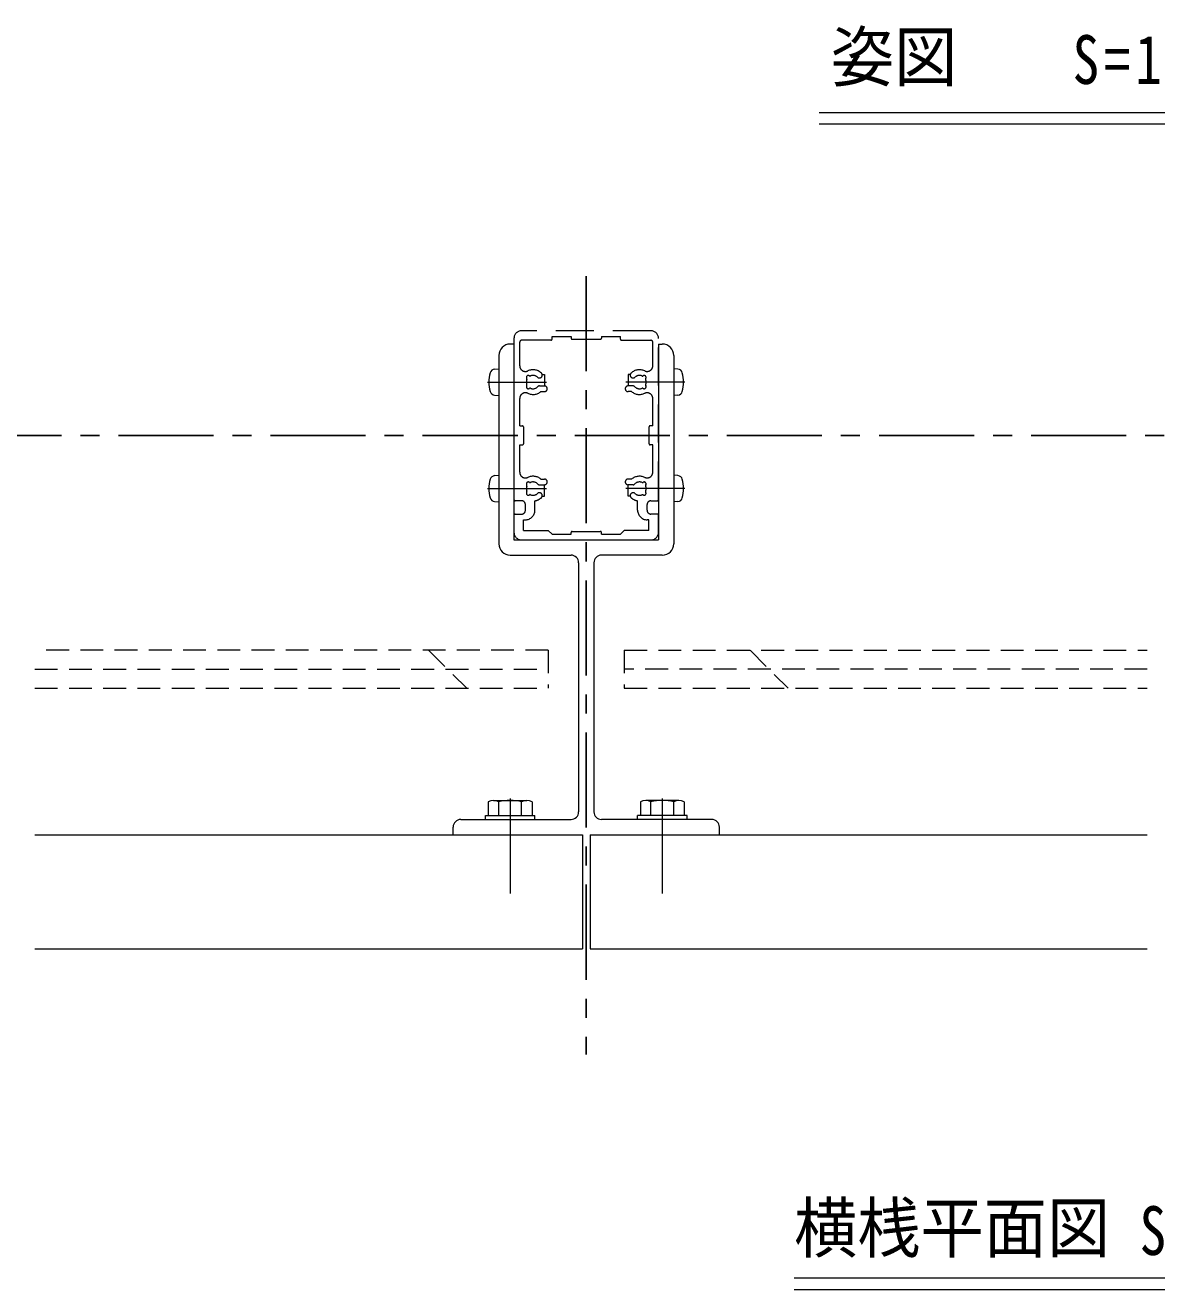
# Model space of a CAD drawing. Units: millimetres at full size, sheet at 1:5, with parts at other scales. Extents: x -1050 to 1050, y -742 to 742.
# Drawn here: x 100.5 to 398, y -261.4 to 71 of the extents above; entities that cross this region are included whole.
import ezdxf
from ezdxf.enums import TextEntityAlignment as Align

# ---------------------------------------------------------------- set-up
doc = ezdxf.new("R2010")
doc.units = ezdxf.units.MM
doc.header["$LTSCALE"] = 5
for name, pattern in [('CHAIN1', [8, 5, -1, 1, -1]), ('DASHED1', [1.8, 1.2, -0.6]), ('DASHED2', [3, 2, -1])]:
    doc.linetypes.add(name, pattern=pattern)
doc.layers.add('0-0_通り芯', color=7, linetype='CHAIN1')
for name, color, linetype, lineweight in [('0-4_手摺部材', 92, 'Continuous', 20), ('0-5_手すり子', 12, 'Continuous', 20), ('0-7_ガラス', 6, 'Continuous', 20), ('0-9_文字', 3, 'Continuous', 20), ('0-A_支柱', 6, 'Continuous', 20)]:
    doc.layers.add(name, color=color, linetype=linetype, lineweight=lineweight)
doc.styles.add('ＭＳ ゴシック', font='')
doc.styles.get('ＭＳ ゴシック').set_extended_font_data('MS Gothic')

msp = doc.modelspace()

# ---------------------------------------------------------------- linework, layer by layer
at = {"layer": '0-0_通り芯'}
for p, q in [((248.02, 5.08), (248.02, -199.61)), ((-315, -36.793), (909.462, -36.793))]:
    msp.add_line(p, q, dxfattribs=at)
at = {"layer": '0-4_手摺部材'}
for p, q in [((229.02, -12.793), (228.02, -12.793)), ((229.02, -12.793), (229.02, -64.293)), ((267.02, -12.793), (268.02, -12.793)), ((267.02, -12.793), (267.02, -64.293)), ((225.02, -15.793), (225.02, -65.293)), ((271.02, -15.793), (271.02, -65.293)), ((223.901, -19.391), (225.02, -19.293)), ((272.139, -19.391), (271.02, -19.293)), ((223.901, -26.195), (225.02, -26.293)), ((272.139, -26.195), (271.02, -26.293)), ((223.901, -47.391), (225.02, -47.293)), ((237.02, -52.793), (237.02, -49.793)), ((272.139, -47.391), (271.02, -47.293)), ((236.444, -52.793), (237.02, -52.793)), ((223.901, -54.195), (225.02, -54.293)), ((272.139, -54.195), (271.02, -54.293)), ((229.02, -64.293), (267.02, -64.293)), ((228.02, -68.293), (244.02, -68.293)), ((268.02, -68.293), (252.02, -68.293)), ((246.02, -70.293), (246.02, -135.793)), ((250.02, -70.293), (250.02, -135.793)), ((223.645, -132.793), (232.395, -132.793)), ((272.395, -132.793), (263.645, -132.793)), ((225.02, -136.793), (225.02, -133.174)), ((231.02, -136.793), (231.02, -133.174)), ((233.77, -133.174), (233.77, -136.793)), ((262.27, -133.174), (262.27, -136.793)), ((265.02, -136.793), (265.02, -133.174)), ((271.02, -136.793), (271.02, -133.174)), ((215.02, -137.793), (244.02, -137.793)), ((221.52, -137.793), (221.52, -136.793)), ((221.52, -136.793), (234.52, -136.793)), ((221.52, -137.793), (234.52, -137.793)), ((234.52, -137.793), (234.52, -136.793)), ((281.02, -137.793), (252.02, -137.793)), ((261.52, -137.793), (261.52, -136.793)), ((274.52, -136.793), (261.52, -136.793)), ((274.52, -137.793), (261.52, -137.793)), ((274.52, -137.793), (274.52, -136.793)), ((213.02, -141.793), (213.02, -139.793)), ((283.02, -141.793), (283.02, -139.793))]:
    msp.add_line(p, q, dxfattribs=at)
at = {"layer": '0-4_手摺部材', "linetype": 'CHAIN1'}
for p, q in [((222.082, -22.793), (237.602, -22.793)), ((273.958, -22.793), (258.438, -22.793)), ((222.082, -50.793), (237.602, -50.793)), ((273.958, -50.793), (258.438, -50.793)), ((228.02, -132.279), (228.02, -158.551)), ((268.02, -132.279), (268.02, -158.551))]:
    msp.add_line(p, q, dxfattribs=at)
at = {"layer": '0-4_手摺部材'}
for points in [[(236.444, -20.793), (237.02, -20.793), (237.02, -23.793)], [(259.597, -20.793), (259.02, -20.793), (259.02, -23.793)], [(259.597, -52.793), (259.02, -52.793), (259.02, -49.793)], [(222.27, -133.174), (222.27, -136.793), (233.77, -136.793)], [(273.77, -133.174), (273.77, -136.793), (262.27, -136.793)]]:
    msp.add_lwpolyline(points, dxfattribs=at)
for centre, radius, start, end in [((228.02, -15.793), 3, 90, 180), ((268.02, -15.793), 3, 0, 90), ((224.014, -20.686), 1.3, 95, 164.11915), ((272.026, -20.686), 1.3, 15.88085, 85), ((231.42, -22.793), 9, 164.11915, 195.88085), ((264.62, -22.793), 9, 344.11915, 15.88085), ((224.014, -24.9), 1.3, 195.88085, 265), ((272.026, -24.9), 1.3, 275, 344.11915), ((231.42, -50.793), 9, 164.11915, 195.88085), ((224.014, -48.686), 1.3, 95, 164.11915), ((272.026, -48.686), 1.3, 15.88085, 85), ((264.62, -50.793), 9, 344.11915, 15.88085), ((224.014, -52.9), 1.3, 195.88085, 265), ((272.026, -52.9), 1.3, 275, 344.11915), ((228.02, -65.293), 3, 180, 270), ((268.02, -65.293), 3, 270, 360), ((244.02, -70.293), 2, 0, 90), ((252.02, -70.293), 2, 90, 180), ((223.645, -135.464), 2.671, 59.02093, 120.97904), ((228.02, -144.793), 12, 75.52248, 104.47752), ((232.395, -135.464), 2.671, 59.02097, 120.97903), ((263.645, -135.464), 2.671, 59.02097, 120.97903), ((268.02, -144.793), 12, 75.52248, 104.47752), ((272.395, -135.464), 2.671, 59.02096, 120.97907), ((244.02, -135.793), 2, 270, 360), ((252.02, -135.793), 2, 180, 270), ((215.02, -139.793), 2, 90, 180), ((281.02, -139.793), 2, 0, 90)]:
    msp.add_arc(centre, radius, start, end, dxfattribs=at)
at = {"layer": '0-5_手すり子'}
for p, q in [((103.02, -141.793), (247.02, -141.793)), ((247.02, -141.793), (247.02, -171.793)), ((249.02, -141.793), (249.02, -171.793)), ((249.02, -141.793), (395.52, -141.793)), ((103.02, -171.793), (247.02, -171.793)), ((249.02, -171.793), (395.52, -171.793))]:
    msp.add_line(p, q, dxfattribs=at)
at = {"layer": '0-7_ガラス', "linetype": 'DASHED1'}
for p, q in [((238.02, -93.296), (103.02, -93.296)), ((206.584, -93.296), (216.584, -103.296)), ((238.02, -93.296), (238.02, -103.296)), ((258.02, -93.296), (258.02, -103.296)), ((258.02, -93.296), (395.52, -93.296)), ((291.085, -93.296), (301.085, -103.296)), ((103.02, -98.296), (238.02, -98.296)), ((395.52, -98.296), (258.02, -98.296)), ((103.02, -103.296), (238.02, -103.296)), ((258.02, -103.296), (395.52, -103.296))]:
    msp.add_line(p, q, dxfattribs=at)
at = {"layer": '0-9_文字'}
for p, q in [((429.008, 48), (309.255, 48)), ((429.008, 45), (309.255, 45)), ((435.6, -258.439), (302.663, -258.439)), ((435.6, -261.439), (302.663, -261.439))]:
    msp.add_line(p, q, dxfattribs=at)
at = {"layer": '0-A_支柱', "linetype": 'DASHED2'}
for p, q in [((265.02, -9.293), (231.02, -9.293)), ((229.02, -11.293), (229.02, -53.693)), ((230.52, -18.485), (230.52, -12.293)), ((238.72, -11.793), (231.02, -11.793)), ((244.02, -10.793), (244.02, -11.243)), ((244.32, -11.543), (251.72, -11.543)), ((252.02, -10.793), (252.02, -11.243)), ((252.02, -10.793), (257.02, -10.793)), ((257.02, -11.493), (257.02, -10.793)), ((257.32, -11.793), (265.02, -11.793)), ((265.52, -18.485), (265.52, -12.293)), ((267.02, -53.693), (267.02, -11.293)), ((235.697, -23.793), (237.02, -23.793)), ((236.097, -25.293), (237.02, -25.293)), ((260.343, -23.793), (259.02, -23.793)), ((259.943, -25.293), (259.02, -25.293)), ((230.52, -34.293), (230.52, -27.101)), ((265.52, -34.293), (265.52, -27.101)), ((230.52, -34.293), (231.22, -34.293)), ((231.52, -34.593), (231.52, -38.993)), ((264.52, -34.593), (264.52, -38.993)), ((265.52, -34.293), (264.82, -34.293)), ((230.52, -39.293), (231.22, -39.293)), ((230.52, -46.485), (230.52, -39.293)), ((265.52, -39.293), (264.82, -39.293)), ((265.52, -46.485), (265.52, -39.293)), ((235.697, -49.793), (237.02, -49.793)), ((236.097, -48.293), (237.02, -48.293)), ((259.943, -48.293), (259.02, -48.293)), ((260.343, -49.793), (259.02, -49.793)), ((231.02, -53.993), (229.32, -53.993)), ((232.02, -56.493), (232.02, -54.993)), ((234.52, -56.493), (234.52, -54.004)), ((261.52, -56.493), (261.52, -54.004)), ((264.02, -56.493), (264.02, -54.993)), ((265.02, -53.993), (266.72, -53.993)), ((229.02, -57.793), (229.02, -62.293)), ((229.32, -57.493), (231.02, -57.493)), ((231.52, -58.993), (232.02, -58.993)), ((231.52, -61.793), (231.52, -58.993)), ((264.52, -58.993), (264.02, -58.993)), ((264.52, -61.793), (264.52, -58.993)), ((266.72, -57.493), (265.02, -57.493)), ((267.02, -62.293), (267.02, -57.793)), ((231.52, -61.793), (238.02, -61.793)), ((239.02, -62.793), (238.02, -61.793)), ((239.02, -62.793), (244.02, -62.793)), ((244.02, -62.793), (244.02, -62.343)), ((244.32, -62.043), (251.72, -62.043)), ((252.02, -62.793), (252.02, -62.343)), ((252.02, -62.793), (257.02, -62.793)), ((257.02, -62.793), (258.02, -61.793)), ((264.52, -61.793), (258.02, -61.793)), ((231.02, -64.293), (265.02, -64.293))]:
    msp.add_line(p, q, dxfattribs=at)
msp.add_lwpolyline([(239.02, -11.493), (239.02, -10.793), (244.02, -10.793)], dxfattribs=at)
for centre, radius, start, end in [((231.02, -11.293), 2, 90, 180), ((265.02, -11.293), 2, 0, 90), ((231.02, -12.293), 0.5, 90, 180), ((238.72, -11.493), 0.3, 270, 360), ((244.32, -11.243), 0.3, 180, 270), ((251.72, -11.243), 0.3, 270, 360), ((257.32, -11.493), 0.3, 180, 270), ((265.02, -12.293), 0.5, 0, 90), ((232.02, -18.485), 1.5, 180, 294.90106), ((234.02, -22.793), 3.25, 47.4576, 114.90106), ((262.02, -22.793), 3.25, 65.09894, 132.5424), ((264.02, -18.485), 1.5, 245.09894, 360), ((234.02, -22.793), 1.75, 157.5799, 202.4201), ((232.783, -21.555), 0.5, 55.28656, 214.71344), ((232.125, -22.011), 0.3, 337.5799, 34.71344), ((233.238, -20.898), 0.3, 235.28656, 292.4201), ((234.02, -22.793), 1.75, 47.4576, 112.4201), ((235.71, -20.951), 0.75, 227.4576, 47.4576), ((260.33, -20.951), 0.75, 132.5424, 312.5424), ((262.02, -22.793), 1.75, 67.5799, 132.5424), ((262.802, -20.898), 0.3, 247.5799, 304.71344), ((263.257, -21.555), 0.5, 325.28656, 124.71344), ((263.915, -22.011), 0.3, 145.28656, 202.4201), ((262.02, -22.793), 1.75, 337.5799, 22.4201), ((232.02, -27.101), 1.5, 65.09894, 180), ((232.783, -24.03), 0.5, 145.28656, 304.71344), ((232.125, -23.575), 0.3, 325.28656, 22.4201), ((234.02, -22.793), 3.25, 245.09894, 309.71514), ((233.238, -24.688), 0.3, 67.5799, 124.71344), ((234.02, -22.793), 1.75, 247.5799, 318.18969), ((235.697, -24.293), 0.5, 90, 138.18969), ((237.02, -24.543), 0.75, 270, 90), ((259.02, -24.543), 0.75, 90, 270), ((262.02, -22.793), 3.25, 230.28486, 294.90106), ((260.343, -24.293), 0.5, 41.81031, 90), ((262.02, -22.793), 1.75, 221.81031, 292.4201), ((262.802, -24.688), 0.3, 55.28656, 112.4201), ((263.257, -24.03), 0.5, 235.28656, 34.71344), ((264.02, -27.101), 1.5, 0, 114.90106), ((263.915, -23.575), 0.3, 157.5799, 214.71344), ((231.22, -34.593), 0.3, 0, 90), ((264.82, -34.593), 0.3, 90, 180), ((231.22, -38.993), 0.3, 270, 360), ((264.82, -38.993), 0.3, 180, 270), ((232.02, -46.485), 1.5, 180, 294.90106), ((264.02, -46.485), 1.5, 245.09894, 360), ((232.783, -49.555), 0.5, 55.28656, 214.71344), ((232.125, -50.011), 0.3, 337.5799, 34.71344), ((234.02, -50.793), 3.25, 50.28486, 114.90106), ((233.238, -48.898), 0.3, 235.28656, 292.4201), ((234.02, -50.793), 1.75, 41.81031, 112.4201), ((235.697, -49.293), 0.5, 221.81031, 270), ((237.02, -49.043), 0.75, 270, 90), ((259.02, -49.043), 0.75, 90, 270), ((262.02, -50.793), 3.25, 65.09894, 129.71514), ((260.343, -49.293), 0.5, 270, 318.18969), ((262.02, -50.793), 1.75, 67.5799, 138.18969), ((262.802, -48.898), 0.3, 247.5799, 304.71344), ((263.257, -49.555), 0.5, 325.28656, 124.71344), ((263.915, -50.011), 0.3, 145.28656, 202.4201), ((234.02, -50.793), 1.75, 157.5799, 202.4201), ((232.783, -52.03), 0.5, 145.28656, 304.71344), ((232.125, -51.575), 0.3, 325.28656, 22.4201), ((233.238, -52.688), 0.3, 67.5799, 124.71344), ((234.02, -50.793), 1.75, 247.5799, 312.5424), ((234.02, -50.793), 3.25, 278.84988, 312.5424), ((235.71, -52.635), 0.75, 312.5424, 132.5424), ((260.33, -52.635), 0.75, 47.4576, 227.4576), ((262.02, -50.793), 3.25, 227.4576, 261.15012), ((262.02, -50.793), 1.75, 227.4576, 292.4201), ((262.802, -52.688), 0.3, 55.28656, 112.4201), ((263.257, -52.03), 0.5, 235.28656, 34.71344), ((263.915, -51.575), 0.3, 157.5799, 214.71344), ((262.02, -50.793), 1.75, 337.5799, 22.4201), ((229.32, -53.693), 0.3, 180, 270), ((231.02, -54.993), 1, 0, 90), ((231.02, -56.493), 1, 270, 360), ((232.02, -56.493), 2.5, 270, 360), ((264.02, -56.493), 2.5, 180, 270), ((265.02, -54.993), 1, 90, 180), ((265.02, -56.493), 1, 180, 270), ((266.72, -53.693), 0.3, 270, 360), ((229.32, -57.793), 0.3, 90, 180), ((266.72, -57.793), 0.3, 0, 90), ((231.02, -62.293), 2, 180, 270), ((244.32, -62.343), 0.3, 90, 180), ((251.72, -62.343), 0.3, 0, 90), ((265.02, -62.293), 2, 270, 360)]:
    msp.add_arc(centre, radius, start, end, dxfattribs=at)

# ---------------------------------------------------------------- texts
at = {"layer": '0-9_文字', "style": 'ＭＳ ゴシック', "width": 0.95}
for s, p in [('姿図', (312.321, 52.481)), ('横桟平面図', (302.663, -255.439))]:
    msp.add_text(s, height=12.83, dxfattribs=at).set_placement(p, align=Align.BOTTOM_LEFT)
at = {"layer": '0-9_文字', "char_height": 12.83, "attachment_point": 7, "style": 'ＭＳ ゴシック'}
for s, insert in [('\\T1.18;\\W0.8;S=1/20', (375.914, 52.481)), ('\\T1.18;\\W0.8;S=1/5', (393.517, -255.439))]:
    msp.add_mtext(s, dxfattribs=dict(at, insert=insert))

doc.saveas('drawing.dxf')
